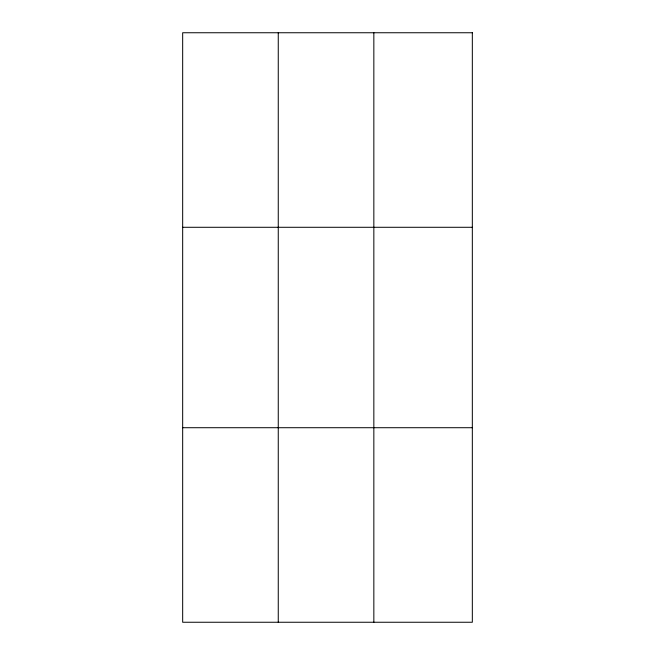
<?xml version="1.0" encoding="UTF-8"?>
<svg xmlns="http://www.w3.org/2000/svg" width="655" height="655" viewBox="0 0 655 655"><rect width="100%" height="100%" fill="white"/><g stroke="black" fill="none" stroke-linecap="round" stroke-linejoin="round"><path stroke-width="0.98" d="M278.26 32.75L278.26 622.25M373.841 32.75L373.841 622.25M182.671 227.285L472.329 227.285M182.671 427.715L472.329 427.715M472.329 32.75L472.329 622.25L182.671 622.25L182.671 32.75L472.329 32.75"/></g></svg>
